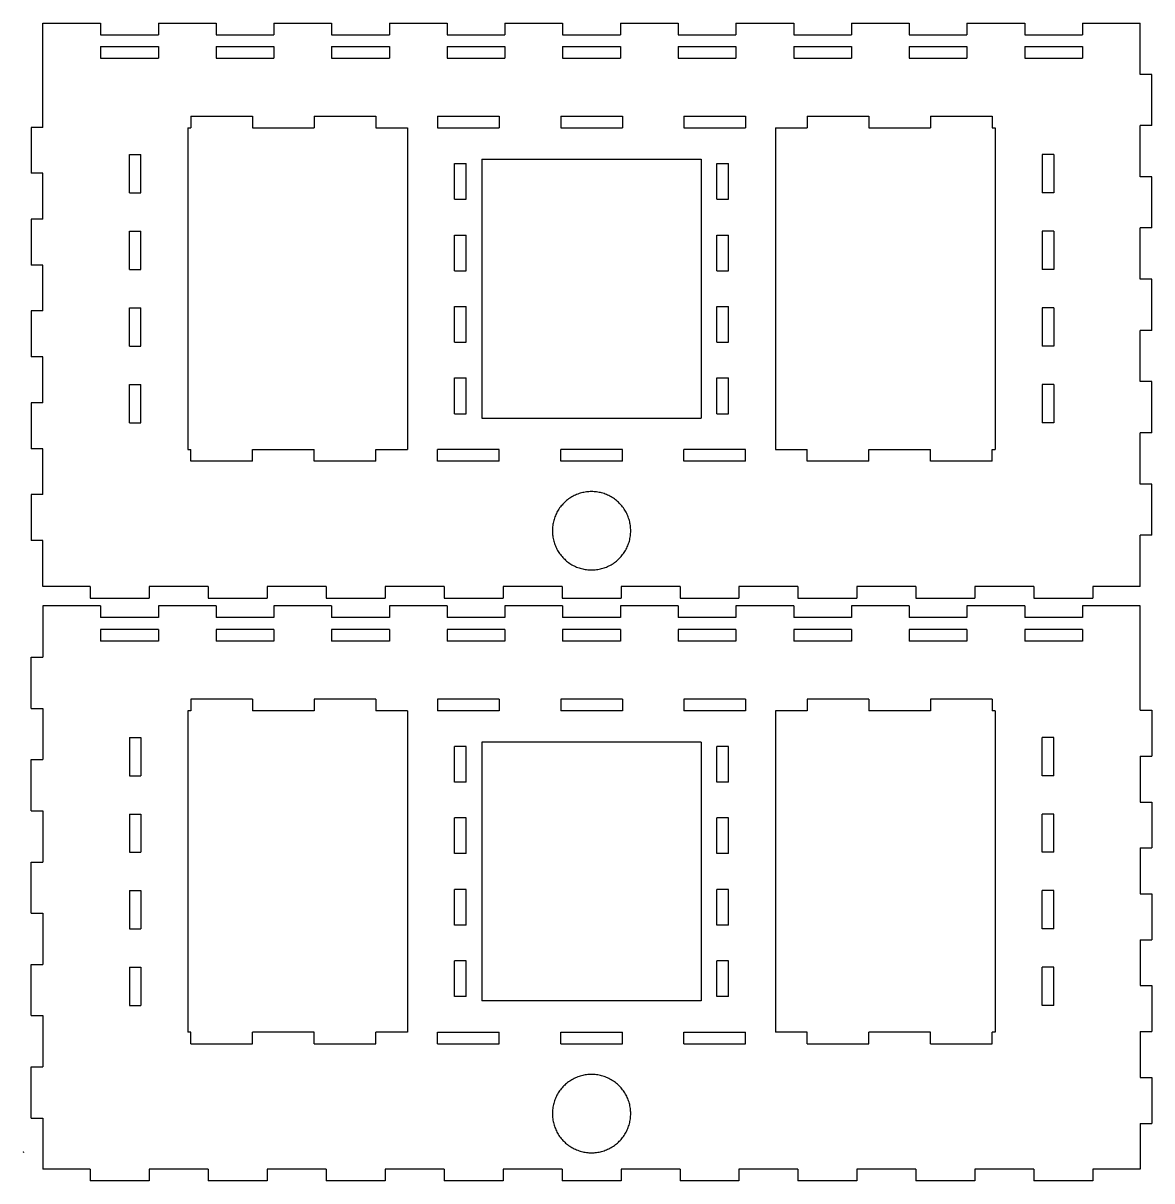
# Model space of a CAD drawing. Extents: x -1 to 38406, y 34 to 10041.
# Drawn here: x -1 to 9752, y 34 to 10041 of the extents above; entities that cross this region are included whole.
import ezdxf

# ---------------------------------------------------------------- set-up
doc = ezdxf.new("R2010")
doc.units = 0

msp = doc.modelspace()

# ---------------------------------------------------------------- linework, layer by layer
at = {"layer": 'Layer 1'}
for p, q in [((0.846666, 283.069), (-0.846666, 281.375)), ((0.846666, 283.069), (-0.846666, 281.375)), ((0.846666, 283.069), (-0.846666, 281.375)), ((0.846666, 283.069), (-0.846666, 281.375)), ((0, 283.633), (0, 280.811)), ((0, 283.633), (0, 280.811)), ((0, 283.633), (0, 280.811)), ((0, 283.633), (0, 280.811)), ((1.12889, 282.222), (0, 281.09311)), ((1.12889, 282.222), (0, 281.09311)), ((1.12889, 282.222), (0, 281.09311)), ((1.12889, 282.222), (0, 281.09311)), ((1.69333, 281.658), (0.56444, 280.52911)), ((1.69333, 281.658), (0.56444, 280.52911)), ((1.69333, 281.658), (0.56444, 280.52911)), ((1.69333, 281.658), (0.56444, 280.52911)), ((2.25778, 281.093), (1.12889, 279.96411)), ((2.25778, 281.093), (1.12889, 279.96411)), ((2.25778, 281.093), (1.12889, 279.96411)), ((2.25778, 281.093), (1.12889, 279.96411))]:
    msp.add_line(p, q, dxfattribs=at)
at = {"layer": 'Visible'}
for p, q in [((169.062, 9140.15), (169.062, 10040.9)), ((169.062, 10040.9), (668.149, 10040.9)), ((668.149, 10040.9), (668.149, 9940.65)), ((1167.24, 10040.9), (1666.32, 10040.9)), ((1167.24, 10040.9), (1167.24, 9940.65)), ((1666.32, 10040.9), (1666.32, 9940.65)), ((2165.41, 10040.9), (2664.5, 10040.9)), ((2165.41, 10040.9), (2165.41, 9940.65)), ((2664.5, 10040.9), (2664.5, 9940.65)), ((3163.6, 10040.9), (3662.68, 10040.9)), ((3163.6, 10040.9), (3163.6, 9940.65)), ((3662.68, 10040.9), (3662.68, 9940.65)), ((4161.76, 10040.9), (4660.84, 10040.9)), ((4161.76, 10040.9), (4161.76, 9940.65)), ((4660.84, 10040.9), (4660.84, 9940.65)), ((5159.95, 10040.9), (5659.03, 10040.9)), ((5159.95, 10040.9), (5159.95, 9940.65)), ((5659.03, 10040.9), (5659.03, 9940.65)), ((6158.11, 10040.9), (6657.19, 10040.9)), ((6158.11, 10040.9), (6158.11, 9940.65)), ((6657.19, 10040.9), (6657.19, 9940.65)), ((7156.28, 10040.9), (7655.38, 10040.9)), ((7156.28, 10040.9), (7156.28, 9940.65)), ((7655.38, 10040.9), (7655.38, 9940.65)), ((8154.47, 10040.9), (8653.55, 10040.9)), ((8154.47, 10040.9), (8154.47, 9940.65)), ((8653.55, 10040.9), (8653.55, 9940.65)), ((9152.63, 10040.9), (9651.71, 10040.9)), ((9152.63, 10040.9), (9152.63, 9940.65)), ((9651.71, 9598.29), (9651.71, 10040.9)), ((668.149, 9940.65), (1167.24, 9940.65)), ((1666.32, 9940.65), (2165.41, 9940.65)), ((2664.5, 9940.65), (3163.6, 9940.65)), ((3662.68, 9940.65), (4161.76, 9940.65)), ((4660.84, 9940.65), (5159.95, 9940.65)), ((5659.03, 9940.65), (6158.11, 9940.65)), ((6657.19, 9940.65), (7156.28, 9940.65)), ((7655.38, 9940.65), (8154.47, 9940.65)), ((8653.55, 9940.65), (9152.63, 9940.65)), ((668.149, 9837.69), (1167.24, 9837.69)), ((668.149, 9837.69), (668.149, 9737.45)), ((1167.24, 9837.69), (1167.24, 9737.45)), ((1666.32, 9837.69), (2165.41, 9837.69)), ((1666.32, 9837.69), (1666.32, 9737.45)), ((2165.41, 9837.69), (2165.41, 9737.45)), ((2664.5, 9837.69), (3163.6, 9837.69)), ((2664.5, 9837.69), (2664.5, 9737.45)), ((3163.6, 9837.69), (3163.6, 9737.45)), ((3662.68, 9837.69), (4161.76, 9837.69)), ((3662.68, 9837.69), (3662.68, 9737.45)), ((4161.76, 9837.69), (4161.76, 9737.45)), ((4660.84, 9837.69), (5159.95, 9837.69)), ((4660.84, 9837.69), (4660.84, 9737.45)), ((5159.95, 9837.69), (5159.95, 9737.45)), ((5659.03, 9837.69), (6158.11, 9837.69)), ((5659.03, 9837.69), (5659.03, 9737.45)), ((6158.11, 9837.69), (6158.11, 9737.45)), ((6657.19, 9837.69), (7156.28, 9837.69)), ((6657.19, 9837.69), (6657.19, 9737.45)), ((7156.28, 9837.69), (7156.28, 9737.45)), ((7655.38, 9837.69), (8154.47, 9837.69)), ((7655.38, 9837.69), (7655.38, 9737.45)), ((8154.47, 9837.69), (8154.47, 9737.45)), ((8653.55, 9837.69), (9152.63, 9837.69)), ((8653.55, 9837.69), (8653.55, 9737.45)), ((9152.63, 9837.69), (9152.63, 9737.45)), ((668.149, 9737.45), (1167.24, 9737.45)), ((1666.32, 9737.45), (2165.41, 9737.45)), ((2664.5, 9737.45), (3163.6, 9737.45)), ((3662.68, 9737.45), (4161.76, 9737.45)), ((4660.84, 9737.45), (5159.95, 9737.45)), ((5659.03, 9737.45), (6158.11, 9737.45)), ((6657.19, 9737.45), (7156.28, 9737.45)), ((7655.38, 9737.45), (8154.47, 9737.45)), ((8653.55, 9737.45), (9152.63, 9737.45)), ((9751.96, 9598.29), (9651.71, 9598.29)), ((9751.96, 9155.68), (9751.96, 9598.29)), ((1449.31, 9236.22), (1449.31, 9135.98)), ((1449.31, 9236.22), (1981.79, 9236.22)), ((1981.79, 9236.22), (1981.79, 9135.98)), ((2514.26, 9236.22), (2514.26, 9135.98)), ((2514.26, 9236.22), (3046.73, 9236.22)), ((3046.73, 9236.22), (3046.73, 9135.98)), ((3579.2, 9236.22), (4111.69, 9236.22)), ((3579.2, 9236.22), (3579.2, 9135.98)), ((4111.69, 9236.22), (4111.69, 9135.98)), ((4644.16, 9236.22), (5176.63, 9236.22)), ((4644.16, 9236.22), (4644.16, 9135.98)), ((5176.63, 9236.22), (5176.63, 9135.98)), ((5709.1, 9236.22), (6241.57, 9236.22)), ((5709.1, 9236.22), (5709.1, 9135.98)), ((6241.57, 9236.22), (6241.57, 9135.98)), ((6774.06, 9236.22), (6774.06, 9135.98)), ((6774.06, 9236.22), (7306.53, 9236.22)), ((7306.53, 9236.22), (7306.53, 9135.98)), ((7839, 9236.22), (7839, 9135.98)), ((7839, 9236.22), (8371.47, 9236.22)), ((8371.47, 9236.22), (8371.47, 9135.98)), ((169.062, 9140.15), (68.817, 9140.15)), ((68.817, 9140.15), (68.817, 8743.35)), ((1423.48, 9135.98), (1423.48, 6356.2)), ((1423.48, 9135.98), (1449.31, 9135.98)), ((1981.79, 9135.98), (2514.26, 9135.98)), ((3046.73, 9135.98), (3320, 9135.98)), ((3320, 9135.98), (3320, 6356.2)), ((3579.2, 9135.98), (4111.69, 9135.98)), ((4644.16, 9135.98), (5176.63, 9135.98)), ((5709.1, 9135.98), (6241.57, 9135.98)), ((6500.76, 9135.98), (6500.76, 6356.2)), ((6500.76, 9135.98), (6774.06, 9135.98)), ((7306.53, 9135.98), (7839, 9135.98)), ((8371.47, 9135.98), (8397.29, 9135.98)), ((8397.29, 9135.98), (8397.29, 6356.2)), ((9651.71, 8713.07), (9651.71, 9155.68)), ((9751.96, 9155.68), (9651.71, 9155.68)), ((916.838, 8573.93), (916.838, 8905.06)), ((916.838, 8905.06), (1017.08, 8905.06)), ((1017.08, 8573.93), (1017.08, 8905.06)), ((3726.4, 8518.25), (3726.4, 8827.11)), ((3726.4, 8827.11), (3826.65, 8827.11)), ((3826.65, 8518.25), (3826.65, 8827.11)), ((3962.11, 8865.04), (5858.65, 8865.04)), ((3962.11, 8865.04), (3962.11, 6627.14)), ((5858.65, 8865.04), (5858.65, 6627.14)), ((5994.11, 8518.25), (5994.11, 8827.11)), ((5994.11, 8827.11), (6094.36, 8827.11)), ((6094.36, 8518.25), (6094.36, 8827.11)), ((8803.69, 8905.06), (8803.69, 8573.93)), ((8903.93, 8905.06), (8803.69, 8905.06)), ((8903.93, 8905.06), (8903.93, 8573.93)), ((169.062, 8743.35), (68.817, 8743.35)), ((169.062, 8346.57), (169.062, 8743.35)), ((9751.96, 8713.07), (9651.71, 8713.07)), ((9751.96, 8270.46), (9751.96, 8713.07)), ((916.838, 8573.93), (1017.08, 8573.93)), ((3726.4, 8518.25), (3826.65, 8518.25)), ((5994.11, 8518.25), (6094.36, 8518.25)), ((8903.93, 8573.93), (8803.69, 8573.93)), ((169.062, 8346.57), (68.817, 8346.57)), ((68.817, 8346.57), (68.817, 7949.77)), ((916.838, 7911.64), (916.838, 8242.8)), ((916.838, 8242.8), (1017.08, 8242.8)), ((1017.08, 7911.64), (1017.08, 8242.8)), ((3726.4, 7900.52), (3726.4, 8209.39)), ((3726.4, 8209.39), (3826.65, 8209.39)), ((3826.65, 7900.52), (3826.65, 8209.39)), ((5994.11, 7900.52), (5994.11, 8209.39)), ((5994.11, 8209.39), (6094.36, 8209.39)), ((6094.36, 7900.52), (6094.36, 8209.39)), ((8803.69, 8242.8), (8803.69, 7911.64)), ((8903.93, 8242.8), (8803.69, 8242.8)), ((8903.93, 8242.8), (8903.93, 7911.64)), ((9651.71, 7827.85), (9651.71, 8270.46)), ((9751.96, 8270.46), (9651.71, 8270.46)), ((169.062, 7949.77), (68.817, 7949.77)), ((169.062, 7552.97), (169.062, 7949.77)), ((916.838, 7911.64), (1017.08, 7911.64)), ((8903.93, 7911.64), (8803.69, 7911.64)), ((3726.4, 7900.52), (3826.65, 7900.52)), ((5994.11, 7900.52), (6094.36, 7900.52)), ((9751.96, 7827.85), (9651.71, 7827.85)), ((9751.96, 7385.24), (9751.96, 7827.85)), ((169.062, 7552.97), (68.817, 7552.97)), ((68.817, 7552.97), (68.817, 7156.19)), ((916.838, 7249.38), (916.838, 7580.51)), ((916.838, 7580.51), (1017.08, 7580.51)), ((1017.08, 7249.38), (1017.08, 7580.51)), ((3726.4, 7282.8), (3726.4, 7591.66)), ((3726.4, 7591.66), (3826.65, 7591.66)), ((3826.65, 7282.8), (3826.65, 7591.66)), ((5994.11, 7282.8), (5994.11, 7591.66)), ((5994.11, 7591.66), (6094.36, 7591.66)), ((6094.36, 7282.8), (6094.36, 7591.66)), ((8803.69, 7580.51), (8803.69, 7249.38)), ((8903.93, 7580.51), (8803.69, 7580.51)), ((8903.93, 7580.51), (8903.93, 7249.38)), ((9651.71, 6942.63), (9651.71, 7385.24)), ((9751.96, 7385.24), (9651.71, 7385.24)), ((916.838, 7249.38), (1017.08, 7249.38)), ((3726.4, 7282.8), (3826.65, 7282.8)), ((5994.11, 7282.8), (6094.36, 7282.8)), ((8903.93, 7249.38), (8803.69, 7249.38)), ((169.062, 7156.19), (68.817, 7156.19)), ((169.062, 6759.39), (169.062, 7156.19)), ((916.838, 6587.09), (916.838, 6918.22)), ((916.838, 6918.22), (1017.08, 6918.22)), ((1017.08, 6587.09), (1017.08, 6918.22)), ((3726.4, 6665.07), (3726.4, 6973.93)), ((3726.4, 6973.93), (3826.65, 6973.93)), ((3826.65, 6665.07), (3826.65, 6973.93)), ((5994.11, 6665.07), (5994.11, 6973.93)), ((5994.11, 6973.93), (6094.36, 6973.93)), ((6094.36, 6665.07), (6094.36, 6973.93)), ((8803.69, 6918.22), (8803.69, 6587.09)), ((8903.93, 6918.22), (8803.69, 6918.22)), ((8903.93, 6918.22), (8903.93, 6587.09)), ((9751.96, 6942.63), (9651.71, 6942.63)), ((9751.96, 6500.02), (9751.96, 6942.63)), ((169.062, 6759.39), (68.817, 6759.39)), ((68.817, 6759.39), (68.817, 6362.61)), ((3726.4, 6665.07), (3826.65, 6665.07)), ((3962.11, 6627.14), (5858.65, 6627.14)), ((5994.11, 6665.07), (6094.36, 6665.07)), ((916.838, 6587.09), (1017.08, 6587.09)), ((8903.93, 6587.09), (8803.69, 6587.09)), ((9651.71, 6057.42), (9651.71, 6500.02)), ((9751.96, 6500.02), (9651.71, 6500.02)), ((169.062, 6362.61), (68.817, 6362.61)), ((169.062, 5965.81), (169.062, 6362.61)), ((1423.48, 6356.2), (1449.31, 6356.2)), ((1449.31, 6255.96), (1449.31, 6356.2)), ((1981.79, 6356.2), (2514.26, 6356.2)), ((1981.79, 6255.96), (1981.79, 6356.2)), ((2514.26, 6255.96), (2514.26, 6356.2)), ((3046.73, 6356.2), (3320, 6356.2)), ((3046.73, 6255.96), (3046.73, 6356.2)), ((3579.2, 6255.96), (3579.2, 6356.2)), ((4111.69, 6356.2), (3579.2, 6356.2)), ((4111.69, 6255.96), (4111.69, 6356.2)), ((4644.16, 6255.96), (4644.16, 6356.2)), ((5176.63, 6356.2), (4644.16, 6356.2)), ((5176.63, 6255.96), (5176.63, 6356.2)), ((5709.1, 6255.96), (5709.1, 6356.2)), ((6241.57, 6356.2), (5709.1, 6356.2)), ((6241.57, 6255.96), (6241.57, 6356.2)), ((6500.76, 6356.2), (6774.06, 6356.2)), ((6774.06, 6255.96), (6774.06, 6356.2)), ((7306.53, 6356.2), (7839, 6356.2)), ((7306.53, 6255.96), (7306.53, 6356.2)), ((7839, 6255.96), (7839, 6356.2)), ((8371.47, 6356.2), (8397.29, 6356.2)), ((8371.47, 6255.96), (8371.47, 6356.2)), ((1981.79, 6255.96), (1449.31, 6255.96)), ((3046.73, 6255.96), (2514.26, 6255.96)), ((4111.69, 6255.96), (3579.2, 6255.96)), ((5176.63, 6255.96), (4644.16, 6255.96)), ((6241.57, 6255.96), (5709.1, 6255.96)), ((7306.53, 6255.96), (6774.06, 6255.96)), ((8371.47, 6255.96), (7839, 6255.96)), ((9751.96, 6057.42), (9651.71, 6057.42)), ((9751.96, 5614.83), (9751.96, 6057.42)), ((169.062, 5965.81), (68.817, 5965.81)), ((68.817, 5965.81), (68.817, 5569)), ((4686.523447, 5907.250319), (4678.326581, 5899.787931)), ((4694.982775, 5914.458356), (4686.523447, 5907.250319)), ((4703.700112, 5921.404329), (4694.982775, 5914.458356)), ((4712.671005, 5928.080527), (4703.700112, 5921.404329)), ((4721.891002, 5934.47924), (4712.671005, 5928.080527)), ((4731.355651, 5940.592754), (4721.891002, 5934.47924)), ((4741.0605, 5946.413359), (4731.355651, 5940.592754)), ((4750.953716, 5951.907703), (4741.0605, 5946.413359)), ((4760.9805, 5957.047572), (4750.953716, 5951.907703)), ((4771.131946, 5961.832968), (4760.9805, 5957.047572)), ((4781.39915, 5966.26389), (4771.131946, 5961.832968)), ((4791.773207, 5970.340338), (4781.39915, 5966.26389)), ((4802.245214, 5974.062312), (4791.773207, 5970.340338)), ((4812.806266, 5977.429813), (4802.245214, 5974.062312)), ((4823.447457, 5980.44284), (4812.806266, 5977.429813)), ((4834.159884, 5983.101393), (4823.447457, 5980.44284)), ((4844.934643, 5985.405472), (4834.159884, 5983.101393)), ((4855.762828, 5987.355078), (4844.934643, 5985.405472)), ((4866.635536, 5988.95021), (4855.762828, 5987.355078)), ((4877.543861, 5990.190868), (4866.635536, 5988.95021)), ((4888.4789, 5991.077052), (4877.543861, 5990.190868)), ((4899.431748, 5991.608763), (4888.4789, 5991.077052)), ((4910.3935, 5991.786), (4899.431748, 5991.608763)), ((4921.355252, 5991.608763), (4910.3935, 5991.786)), ((4932.3081, 5991.077052), (4921.355252, 5991.608763)), ((4943.243139, 5990.190868), (4932.3081, 5991.077052)), ((4954.151464, 5988.95021), (4943.243139, 5990.190868)), ((4965.024172, 5987.355078), (4954.151464, 5988.95021)), ((4975.852357, 5985.405472), (4965.024172, 5987.355078)), ((4986.627116, 5983.101393), (4975.852357, 5985.405472)), ((4997.339543, 5980.44284), (4986.627116, 5983.101393)), ((5007.980734, 5977.429813), (4997.339543, 5980.44284)), ((5018.541786, 5974.062312), (5007.980734, 5977.429813)), ((5029.013793, 5970.340338), (5018.541786, 5974.062312)), ((5039.38785, 5966.26389), (5029.013793, 5970.340338)), ((5049.655054, 5961.832968), (5039.38785, 5966.26389)), ((5059.8065, 5957.047572), (5049.655054, 5961.832968)), ((5069.833284, 5951.907703), (5059.8065, 5957.047572)), ((5079.7265, 5946.413359), (5069.833284, 5951.907703)), ((5089.431349, 5940.592754), (5079.7265, 5946.413359)), ((5098.895998, 5934.47924), (5089.431349, 5940.592754)), ((5108.115996, 5928.080527), (5098.895998, 5934.47924)), ((5117.086889, 5921.404329), (5108.115996, 5928.080527)), ((5125.804227, 5914.458356), (5117.086889, 5921.404329)), ((5134.263556, 5907.250319), (5125.804227, 5914.458356)), ((5142.460425, 5899.787931), (5134.263556, 5907.250319)), ((4611.772756, 5812.871226), (4606.756807, 5803.119926)), ((4617.100141, 5822.453), (4611.772756, 5812.871226)), ((4622.734508, 5831.857537), (4617.100141, 5822.453)), ((4628.671407, 5841.077127), (4622.734508, 5831.857537)), ((4634.906385, 5850.104056), (4628.671407, 5841.077127)), ((4641.434989, 5858.930614), (4634.906385, 5850.104056)), ((4648.252768, 5867.549089), (4641.434989, 5858.930614)), ((4655.355268, 5875.951769), (4648.252768, 5867.549089)), ((4662.738039, 5884.130944), (4655.355268, 5875.951769)), ((4670.396627, 5892.078902), (4662.738039, 5884.130944)), ((4678.326581, 5899.787931), (4670.396627, 5892.078902)), ((5150.390381, 5892.078902), (5142.460425, 5899.787931)), ((5158.048972, 5884.130944), (5150.390381, 5892.078902)), ((5165.431747, 5875.951769), (5158.048972, 5884.130944)), ((5172.534253, 5867.549089), (5165.431747, 5875.951769)), ((5179.352037, 5858.930614), (5172.534253, 5867.549089)), ((5185.880649, 5850.104056), (5179.352037, 5858.930614)), ((5192.115635, 5841.077127), (5185.880649, 5850.104056)), ((5198.052543, 5831.857537), (5192.115635, 5841.077127)), ((5203.686922, 5822.453), (5198.052543, 5831.857537)), ((5209.014319, 5812.871226), (5203.686922, 5822.453)), ((5214.030282, 5803.119926), (5209.014319, 5812.871226)), ((4576.362483, 5709.001982), (4574.705761, 5697.979561)), ((4578.375162, 5719.931993), (4576.362483, 5709.001982)), ((4580.739346, 5730.761882), (4578.375162, 5719.931993)), ((4583.450584, 5741.483938), (4580.739346, 5730.761882)), ((4586.504423, 5752.090449), (4583.450584, 5741.483938)), ((4589.896411, 5762.573703), (4586.504423, 5752.090449)), ((4593.622096, 5772.925989), (4589.896411, 5762.573703)), ((4597.677025, 5783.139596), (4593.622096, 5772.925989)), ((4602.056746, 5793.206812), (4597.677025, 5783.139596)), ((4606.756807, 5803.119926), (4602.056746, 5793.206812)), ((5218.730359, 5793.206812), (5214.030282, 5803.119926)), ((5223.110097, 5783.139596), (5218.730359, 5793.206812)), ((5227.165046, 5772.925989), (5223.110097, 5783.139596)), ((5230.890752, 5762.573703), (5227.165046, 5772.925989)), ((5234.282763, 5752.090449), (5230.890752, 5762.573703)), ((5237.336627, 5741.483938), (5234.282763, 5752.090449)), ((5240.047892, 5730.761882), (5237.336627, 5741.483938)), ((5242.412107, 5719.931993), (5240.047892, 5730.761882)), ((5244.424818, 5709.001982), (5242.412107, 5719.931993)), ((5246.081573, 5697.979561), (5244.424818, 5709.001982)), ((4571.915867, 5664.434948), (4571.7275, 5653.12)), ((4571.7275, 5653.12), (4571.91589, 5641.805052)), ((4572.478002, 5675.688332), (4571.915867, 5664.434948)), ((4571.91589, 5641.805052), (4572.478046, 5630.551668)), ((4573.40945, 5686.87244), (4572.478002, 5675.688332)), ((4572.478046, 5630.551668), (4573.409514, 5619.36756)), ((4574.705761, 5697.979561), (4573.40945, 5686.87244)), ((4573.409514, 5619.36756), (4574.705844, 5608.260439)), ((4574.705844, 5608.260439), (4576.362582, 5597.238018)), ((5244.424767, 5597.238018), (5246.081489, 5608.260439)), ((5246.081489, 5608.260439), (5247.3778, 5619.36756)), ((5247.377922, 5686.87244), (5246.081573, 5697.979561)), ((5247.3778, 5619.36756), (5248.309248, 5630.551668)), ((5248.30941, 5675.688332), (5247.377922, 5686.87244)), ((5248.309248, 5630.551668), (5248.871383, 5641.805052)), ((5248.871587, 5664.434948), (5248.30941, 5675.688332)), ((5248.871383, 5641.805052), (5249.05975, 5653.12)), ((5249.06, 5653.12), (5248.871587, 5664.434948)), ((5249.05975, 5653.12), (5249.06, 5653.12)), ((9651.71, 5172.23), (9651.71, 5614.83)), ((9751.96, 5614.83), (9651.71, 5614.83)), ((169.062, 5569), (68.817, 5569)), ((169.062, 5172.23), (169.062, 5569)), ((4576.362582, 5597.238018), (4578.375277, 5586.308007)), ((4578.375277, 5586.308007), (4580.739477, 5575.478118)), ((4580.739477, 5575.478118), (4583.450729, 5564.756062)), ((4583.450729, 5564.756062), (4586.50458, 5554.149551)), ((4586.50458, 5554.149551), (4589.89658, 5543.666297)), ((4589.89658, 5543.666297), (4593.622275, 5533.314011)), ((4593.622275, 5533.314011), (4597.677214, 5523.100404)), ((4597.677214, 5523.100404), (4602.056944, 5513.033188)), ((4602.056944, 5513.033188), (4606.757013, 5503.120074)), ((5214.030443, 5503.120074), (5218.730504, 5513.033188)), ((5218.730504, 5513.033188), (5223.110225, 5523.100404)), ((5223.110225, 5523.100404), (5227.165154, 5533.314011)), ((5227.165154, 5533.314011), (5230.890839, 5543.666297)), ((5230.890839, 5543.666297), (5234.282827, 5554.149551)), ((5234.282827, 5554.149551), (5237.336666, 5564.756062)), ((5237.336666, 5564.756062), (5240.047904, 5575.478118)), ((5240.047904, 5575.478118), (5242.412088, 5586.308007)), ((5242.412088, 5586.308007), (5244.424767, 5597.238018)), ((4606.757013, 5503.120074), (4611.772969, 5493.368774)), ((4611.772969, 5493.368774), (4617.100359, 5483.787)), ((4617.100359, 5483.787), (4622.734733, 5474.382463)), ((4622.734733, 5474.382463), (4628.671636, 5465.162873)), ((4628.671636, 5465.162873), (4634.906618, 5456.135944)), ((4634.906618, 5456.135944), (4641.435226, 5447.309386)), ((4641.435226, 5447.309386), (4648.253007, 5438.690911)), ((4648.253007, 5438.690911), (4655.355511, 5430.288231)), ((4655.355511, 5430.288231), (4662.738283, 5422.109056)), ((4662.738283, 5422.109056), (4670.396873, 5414.161098)), ((4670.396873, 5414.161098), (4678.326828, 5406.452069)), ((4678.326828, 5406.452069), (4686.523696, 5398.989681)), ((5134.263803, 5398.989681), (5142.460669, 5406.452069)), ((5142.460669, 5406.452069), (5150.390623, 5414.161098)), ((5150.390623, 5414.161098), (5158.049211, 5422.109056)), ((5158.049211, 5422.109056), (5165.431982, 5430.288231)), ((5165.431982, 5430.288231), (5172.534482, 5438.690911)), ((5172.534482, 5438.690911), (5179.352261, 5447.309386)), ((5179.352261, 5447.309386), (5185.880865, 5456.135944)), ((5185.880865, 5456.135944), (5192.115843, 5465.162873)), ((5192.115843, 5465.162873), (5198.052742, 5474.382463)), ((5198.052742, 5474.382463), (5203.687109, 5483.787)), ((5203.687109, 5483.787), (5209.014494, 5493.368774)), ((5209.014494, 5493.368774), (5214.030443, 5503.120074)), ((4686.523696, 5398.989681), (4694.983024, 5391.781644)), ((4694.983024, 5391.781644), (4703.700361, 5384.835671)), ((4703.700361, 5384.835671), (4712.671254, 5378.159473)), ((4712.671254, 5378.159473), (4721.891252, 5371.76076)), ((4721.891252, 5371.76076), (4731.355901, 5365.647246)), ((4731.355901, 5365.647246), (4741.06075, 5359.826641)), ((4741.06075, 5359.826641), (4750.953966, 5354.332297)), ((4750.953966, 5354.332297), (4760.98075, 5349.192428)), ((4760.98075, 5349.192428), (4771.132196, 5344.407032)), ((4771.132196, 5344.407032), (4781.3994, 5339.97611)), ((4781.3994, 5339.97611), (4791.773457, 5335.899662)), ((4791.773457, 5335.899662), (4802.245464, 5332.177688)), ((4802.245464, 5332.177688), (4812.806516, 5328.810187)), ((4812.806516, 5328.810187), (4823.447707, 5325.79716)), ((4823.447707, 5325.79716), (4834.160134, 5323.138607)), ((4834.160134, 5323.138607), (4844.934893, 5320.834528)), ((4844.934893, 5320.834528), (4855.763078, 5318.884922)), ((4855.763078, 5318.884922), (4866.635786, 5317.28979)), ((4866.635786, 5317.28979), (4877.544111, 5316.049132)), ((4877.544111, 5316.049132), (4888.47915, 5315.162948)), ((4888.47915, 5315.162948), (4899.431998, 5314.631237)), ((4899.431998, 5314.631237), (4910.39375, 5314.454)), ((4910.39375, 5314.454), (4921.355502, 5314.631237)), ((4921.355502, 5314.631237), (4932.30835, 5315.162948)), ((4932.30835, 5315.162948), (4943.243389, 5316.049132)), ((4943.243389, 5316.049132), (4954.151714, 5317.28979)), ((4954.151714, 5317.28979), (4965.024422, 5318.884922)), ((4965.024422, 5318.884922), (4975.852607, 5320.834528)), ((4975.852607, 5320.834528), (4986.627366, 5323.138607)), ((4986.627366, 5323.138607), (4997.339793, 5325.79716)), ((4997.339793, 5325.79716), (5007.980984, 5328.810187)), ((5007.980984, 5328.810187), (5018.542036, 5332.177688)), ((5018.542036, 5332.177688), (5029.014043, 5335.899662)), ((5029.014043, 5335.899662), (5039.3881, 5339.97611)), ((5039.3881, 5339.97611), (5049.655304, 5344.407032)), ((5049.655304, 5344.407032), (5059.80675, 5349.192428)), ((5059.80675, 5349.192428), (5069.833534, 5354.332297)), ((5069.833534, 5354.332297), (5079.72675, 5359.826641)), ((5079.72675, 5359.826641), (5089.431599, 5365.647246)), ((5089.431599, 5365.647246), (5098.896248, 5371.76076)), ((5098.896248, 5371.76076), (5108.116245, 5378.159473)), ((5108.116245, 5378.159473), (5117.087138, 5384.835671)), ((5117.087138, 5384.835671), (5125.804475, 5391.781644)), ((5125.804475, 5391.781644), (5134.263803, 5398.989681)), ((578.456, 5172.23), (169.062, 5172.23)), ((578.456, 5172.23), (578.456, 5071.98)), ((1088.1, 5172.23), (1088.1, 5071.98)), ((1597.73, 5172.23), (1088.1, 5172.23)), ((1597.73, 5172.23), (1597.73, 5071.98)), ((2107.37, 5172.23), (2107.37, 5071.98)), ((2617.01, 5172.23), (2107.37, 5172.23)), ((2617.01, 5172.23), (2617.01, 5071.98)), ((3126.65, 5172.23), (3126.65, 5071.98)), ((3636.29, 5172.23), (3126.65, 5172.23)), ((3636.29, 5172.23), (3636.29, 5071.98)), ((4145.93, 5172.23), (4145.93, 5071.98)), ((4655.56, 5172.23), (4145.93, 5172.23)), ((4655.56, 5172.23), (4655.56, 5071.98)), ((5165.2, 5172.23), (5165.2, 5071.98)), ((5674.86, 5172.23), (5165.2, 5172.23)), ((5674.86, 5172.23), (5674.86, 5071.98)), ((6184.5, 5172.23), (6184.5, 5071.98)), ((6694.14, 5172.23), (6184.5, 5172.23)), ((6694.14, 5172.23), (6694.14, 5071.98)), ((7203.77, 5172.23), (7203.77, 5071.98)), ((7713.41, 5172.23), (7203.77, 5172.23)), ((7713.41, 5172.23), (7713.41, 5071.98)), ((8223.05, 5172.23), (8223.05, 5071.98)), ((8732.68, 5172.23), (8223.05, 5172.23)), ((8732.68, 5172.23), (8732.68, 5071.98)), ((9242.32, 5172.23), (9242.32, 5071.98)), ((9651.71, 5172.23), (9242.32, 5172.23)), ((578.456, 5071.98), (1088.1, 5071.98)), ((1597.73, 5071.98), (2107.37, 5071.98)), ((2617.01, 5071.98), (3126.65, 5071.98)), ((3636.29, 5071.98), (4145.93, 5071.98)), ((4655.56, 5071.98), (5165.2, 5071.98)), ((5674.86, 5071.98), (6184.5, 5071.98)), ((6694.14, 5071.98), (7203.77, 5071.98)), ((7713.41, 5071.98), (8223.05, 5071.98)), ((8732.68, 5071.98), (9242.32, 5071.98)), ((668.149, 5003.15), (169.062, 5003.15)), ((169.062, 5003.15), (169.062, 4560.54)), ((668.149, 5003.15), (668.149, 4902.9)), ((1666.32, 5003.15), (1167.24, 5003.15)), ((1167.24, 5003.15), (1167.24, 4902.9)), ((1666.32, 5003.15), (1666.32, 4902.9)), ((2664.5, 5003.15), (2165.41, 5003.15)), ((2165.41, 5003.15), (2165.41, 4902.9)), ((2664.5, 5003.15), (2664.5, 4902.9)), ((3662.68, 5003.15), (3163.6, 5003.15)), ((3163.6, 5003.15), (3163.6, 4902.9)), ((3662.68, 5003.15), (3662.68, 4902.9)), ((4660.84, 5003.15), (4161.76, 5003.15)), ((4161.76, 5003.15), (4161.76, 4902.9)), ((4660.84, 5003.15), (4660.84, 4902.9)), ((5659.03, 5003.15), (5159.95, 5003.15)), ((5159.95, 5003.15), (5159.95, 4902.9)), ((5659.03, 5003.15), (5659.03, 4902.9)), ((6657.19, 5003.15), (6158.11, 5003.15)), ((6158.11, 5003.15), (6158.11, 4902.9)), ((6657.19, 5003.15), (6657.19, 4902.9)), ((7655.38, 5003.15), (7156.28, 5003.15)), ((7156.28, 5003.15), (7156.28, 4902.9)), ((7655.38, 5003.15), (7655.38, 4902.9)), ((8653.55, 5003.15), (8154.47, 5003.15)), ((8154.47, 5003.15), (8154.47, 4902.9)), ((8653.55, 5003.15), (8653.55, 4902.9)), ((9651.71, 5003.15), (9152.63, 5003.15)), ((9152.63, 5003.15), (9152.63, 4902.9)), ((9651.71, 4102.44), (9651.71, 5003.15)), ((1167.24, 4902.9), (668.149, 4902.9)), ((2165.41, 4902.9), (1666.32, 4902.9)), ((3163.6, 4902.9), (2664.5, 4902.9)), ((4161.76, 4902.9), (3662.68, 4902.9)), ((5159.95, 4902.9), (4660.84, 4902.9)), ((6158.11, 4902.9), (5659.03, 4902.9)), ((7156.28, 4902.9), (6657.19, 4902.9)), ((8154.47, 4902.9), (7655.38, 4902.9)), ((9152.63, 4902.9), (8653.55, 4902.9)), ((1167.24, 4799.95), (668.149, 4799.95)), ((668.149, 4799.95), (668.149, 4699.7)), ((1167.24, 4799.95), (1167.24, 4699.7)), ((2165.41, 4799.95), (1666.32, 4799.95)), ((1666.32, 4799.95), (1666.32, 4699.7)), ((2165.41, 4799.95), (2165.41, 4699.7)), ((3163.6, 4799.95), (2664.5, 4799.95)), ((2664.5, 4799.95), (2664.5, 4699.7)), ((3163.6, 4799.95), (3163.6, 4699.7)), ((4161.76, 4799.95), (3662.68, 4799.95)), ((3662.68, 4799.95), (3662.68, 4699.7)), ((4161.76, 4799.95), (4161.76, 4699.7)), ((5159.95, 4799.95), (4660.84, 4799.95)), ((4660.84, 4799.95), (4660.84, 4699.7)), ((5159.95, 4799.95), (5159.95, 4699.7)), ((6158.11, 4799.95), (5659.03, 4799.95)), ((5659.03, 4799.95), (5659.03, 4699.7)), ((6158.11, 4799.95), (6158.11, 4699.7)), ((7156.28, 4799.95), (6657.19, 4799.95)), ((6657.19, 4799.95), (6657.19, 4699.7)), ((7156.28, 4799.95), (7156.28, 4699.7)), ((8154.47, 4799.95), (7655.38, 4799.95)), ((7655.38, 4799.95), (7655.38, 4699.7)), ((8154.47, 4799.95), (8154.47, 4699.7)), ((9152.63, 4799.95), (8653.55, 4799.95)), ((8653.55, 4799.95), (8653.55, 4699.7)), ((9152.63, 4799.95), (9152.63, 4699.7)), ((1167.24, 4699.7), (668.149, 4699.7)), ((2165.41, 4699.7), (1666.32, 4699.7)), ((3163.6, 4699.7), (2664.5, 4699.7)), ((4161.76, 4699.7), (3662.68, 4699.7)), ((5159.95, 4699.7), (4660.84, 4699.7)), ((6158.11, 4699.7), (5659.03, 4699.7)), ((7156.28, 4699.7), (6657.19, 4699.7)), ((8154.47, 4699.7), (7655.38, 4699.7)), ((9152.63, 4699.7), (8653.55, 4699.7)), ((68.817, 4560.54), (169.062, 4560.54)), ((68.817, 4117.93), (68.817, 4560.54)), ((68.817, 4117.93), (169.062, 4117.93)), ((169.062, 4117.93), (169.062, 3675.32)), ((1449.31, 4198.48), (1449.31, 4098.23)), ((1981.79, 4198.48), (1449.31, 4198.48)), ((1981.79, 4198.48), (1981.79, 4098.23)), ((2514.26, 4198.48), (2514.26, 4098.23)), ((3046.73, 4198.48), (2514.26, 4198.48)), ((3046.73, 4198.48), (3046.73, 4098.23)), ((4111.69, 4198.48), (3579.2, 4198.48)), ((3579.2, 4198.48), (3579.2, 4098.23)), ((4111.69, 4198.48), (4111.69, 4098.23)), ((5176.63, 4198.48), (4644.16, 4198.48)), ((4644.16, 4198.48), (4644.16, 4098.23)), ((5176.63, 4198.48), (5176.63, 4098.23)), ((6241.57, 4198.48), (5709.1, 4198.48)), ((5709.1, 4198.48), (5709.1, 4098.23)), ((6241.57, 4198.48), (6241.57, 4098.23)), ((6774.06, 4198.48), (6774.06, 4098.23)), ((7306.53, 4198.48), (6774.06, 4198.48)), ((7306.53, 4198.48), (7306.53, 4098.23)), ((7839, 4198.48), (7839, 4098.23)), ((8371.47, 4198.48), (7839, 4198.48)), ((8371.47, 4198.48), (8371.47, 4098.23)), ((1423.48, 4098.23), (1423.48, 1318.46)), ((1449.31, 4098.23), (1423.48, 4098.23)), ((2514.26, 4098.23), (1981.79, 4098.23)), ((3320, 4098.23), (3046.73, 4098.23)), ((3320, 4098.23), (3320, 1318.46)), ((4111.69, 4098.23), (3579.2, 4098.23)), ((5176.63, 4098.23), (4644.16, 4098.23)), ((6241.57, 4098.23), (5709.1, 4098.23)), ((6500.76, 4098.23), (6500.76, 1318.46)), ((6774.06, 4098.23), (6500.76, 4098.23)), ((7839, 4098.23), (7306.53, 4098.23)), ((8397.29, 4098.23), (8371.47, 4098.23)), ((8397.29, 4098.23), (8397.29, 1318.46)), ((9651.71, 4102.44), (9751.96, 4102.44)), ((9751.96, 4102.44), (9751.96, 3705.63)), ((916.838, 3867.34), (916.838, 3536.21)), ((916.838, 3867.34), (1017.08, 3867.34)), ((1017.08, 3867.34), (1017.08, 3536.21)), ((5858.65, 3827.3), (3962.11, 3827.3)), ((3962.11, 3827.3), (3962.11, 1589.4)), ((5858.65, 3827.3), (5858.65, 1589.4)), ((8803.69, 3536.21), (8803.69, 3867.34)), ((8903.93, 3867.34), (8803.69, 3867.34)), ((8903.93, 3536.21), (8903.93, 3867.34)), ((3726.4, 3480.5), (3726.4, 3789.37)), ((3826.65, 3789.37), (3726.4, 3789.37)), ((3826.65, 3480.5), (3826.65, 3789.37)), ((5994.11, 3480.5), (5994.11, 3789.37)), ((6094.36, 3789.37), (5994.11, 3789.37)), ((6094.36, 3480.5), (6094.36, 3789.37)), ((9651.71, 3705.63), (9651.71, 3308.83)), ((9651.71, 3705.63), (9751.96, 3705.63)), ((68.817, 3675.32), (169.062, 3675.32)), ((68.817, 3232.74), (68.817, 3675.32)), ((916.838, 3536.21), (1017.08, 3536.21)), ((8903.93, 3536.21), (8803.69, 3536.21)), ((3826.65, 3480.5), (3726.4, 3480.5)), ((6094.36, 3480.5), (5994.11, 3480.5)), ((9651.71, 3308.83), (9751.96, 3308.83)), ((9751.96, 3308.83), (9751.96, 2912.04)), ((68.817, 3232.74), (169.062, 3232.74)), ((169.062, 3232.74), (169.062, 2790.12)), ((916.838, 3205.05), (916.838, 2873.92)), ((916.838, 3205.05), (1017.08, 3205.05)), ((1017.08, 3205.05), (1017.08, 2873.92)), ((8803.69, 2873.92), (8803.69, 3205.05)), ((8903.93, 3205.05), (8803.69, 3205.05)), ((8903.93, 2873.92), (8903.93, 3205.05)), ((3726.4, 2862.78), (3726.4, 3171.64)), ((3826.65, 3171.64), (3726.4, 3171.64)), ((3826.65, 2862.78), (3826.65, 3171.64)), ((5994.11, 2862.78), (5994.11, 3171.64)), ((6094.36, 3171.64), (5994.11, 3171.64)), ((6094.36, 2862.78), (6094.36, 3171.64)), ((9651.71, 2912.04), (9651.71, 2515.25)), ((9651.71, 2912.04), (9751.96, 2912.04)), ((916.838, 2873.92), (1017.08, 2873.92)), ((3826.65, 2862.78), (3726.4, 2862.78)), ((6094.36, 2862.78), (5994.11, 2862.78)), ((8903.93, 2873.92), (8803.69, 2873.92)), ((68.817, 2790.12), (169.062, 2790.12)), ((68.817, 2347.51), (68.817, 2790.12)), ((916.838, 2542.78), (916.838, 2211.64)), ((916.838, 2542.78), (1017.08, 2542.78)), ((1017.08, 2542.78), (1017.08, 2211.64)), ((3726.4, 2245.05), (3726.4, 2553.92)), ((3826.65, 2553.92), (3726.4, 2553.92)), ((3826.65, 2245.05), (3826.65, 2553.92)), ((5994.11, 2245.05), (5994.11, 2553.92)), ((6094.36, 2553.92), (5994.11, 2553.92)), ((6094.36, 2245.05), (6094.36, 2553.92)), ((8803.69, 2211.64), (8803.69, 2542.78)), ((8903.93, 2542.78), (8803.69, 2542.78)), ((8903.93, 2211.64), (8903.93, 2542.78)), ((9651.71, 2515.25), (9751.96, 2515.25)), ((9751.96, 2515.25), (9751.96, 2118.45)), ((68.817, 2347.51), (169.062, 2347.51)), ((169.062, 2347.51), (169.062, 1904.91)), ((916.838, 2211.64), (1017.08, 2211.64)), ((3826.65, 2245.05), (3726.4, 2245.05)), ((6094.36, 2245.05), (5994.11, 2245.05)), ((8903.93, 2211.64), (8803.69, 2211.64)), ((9651.71, 2118.45), (9651.71, 1721.66)), ((9651.71, 2118.45), (9751.96, 2118.45)), ((68.817, 1904.91), (169.062, 1904.91)), ((68.817, 1462.3), (68.817, 1904.91)), ((3726.4, 1627.33), (3726.4, 1936.19)), ((3826.65, 1936.19), (3726.4, 1936.19)), ((3826.65, 1627.33), (3826.65, 1936.19)), ((5994.11, 1627.33), (5994.11, 1936.19)), ((6094.36, 1936.19), (5994.11, 1936.19)), ((6094.36, 1627.33), (6094.36, 1936.19)), ((916.838, 1880.5), (916.838, 1549.36)), ((916.838, 1880.5), (1017.08, 1880.5)), ((1017.08, 1880.5), (1017.08, 1549.36)), ((8803.69, 1549.36), (8803.69, 1880.5)), ((8903.93, 1880.5), (8803.69, 1880.5)), ((8903.93, 1549.36), (8903.93, 1880.5)), ((9651.71, 1721.66), (9751.96, 1721.66)), ((9751.96, 1721.66), (9751.96, 1324.87)), ((3826.65, 1627.33), (3726.4, 1627.33)), ((6094.36, 1627.33), (5994.11, 1627.33)), ((916.838, 1549.36), (1017.08, 1549.36)), ((5858.65, 1589.4), (3962.11, 1589.4)), ((8903.93, 1549.36), (8803.69, 1549.36)), ((68.817, 1462.3), (169.062, 1462.3)), ((169.062, 1462.3), (169.062, 1019.7)), ((1449.31, 1318.46), (1423.48, 1318.46)), ((1449.31, 1218.22), (1449.31, 1318.46)), ((2514.26, 1318.46), (1981.79, 1318.46)), ((1981.79, 1218.22), (1981.79, 1318.46)), ((2514.26, 1218.22), (2514.26, 1318.46)), ((3320, 1318.46), (3046.73, 1318.46)), ((3046.73, 1218.22), (3046.73, 1318.46)), ((3579.2, 1218.22), (3579.2, 1318.46)), ((3579.2, 1318.46), (4111.69, 1318.46)), ((4111.69, 1218.22), (4111.69, 1318.46)), ((4644.16, 1218.22), (4644.16, 1318.46)), ((4644.16, 1318.46), (5176.63, 1318.46)), ((5176.63, 1218.22), (5176.63, 1318.46)), ((5709.1, 1218.22), (5709.1, 1318.46)), ((5709.1, 1318.46), (6241.57, 1318.46)), ((6241.57, 1218.22), (6241.57, 1318.46)), ((6774.06, 1318.46), (6500.76, 1318.46)), ((6774.06, 1218.22), (6774.06, 1318.46)), ((7839, 1318.46), (7306.53, 1318.46)), ((7306.53, 1218.22), (7306.53, 1318.46)), ((7839, 1218.22), (7839, 1318.46)), ((8397.29, 1318.46), (8371.47, 1318.46)), ((8371.47, 1218.22), (8371.47, 1318.46)), ((9651.71, 1324.87), (9651.71, 928.073)), ((9651.71, 1324.87), (9751.96, 1324.87)), ((1449.31, 1218.22), (1981.79, 1218.22)), ((2514.26, 1218.22), (3046.73, 1218.22)), ((3579.2, 1218.22), (4111.69, 1218.22)), ((4644.16, 1218.22), (5176.63, 1218.22)), ((5709.1, 1218.22), (6241.57, 1218.22)), ((6774.06, 1218.22), (7306.53, 1218.22)), ((7839, 1218.22), (8371.47, 1218.22)), ((68.817, 1019.7), (169.062, 1019.7)), ((68.817, 577.09), (68.817, 1019.7)), ((4731.355651, 902.863754), (4721.891002, 896.75024)), ((4741.0605, 908.684359), (4731.355651, 902.863754)), ((4750.953716, 914.178703), (4741.0605, 908.684359)), ((4760.9805, 919.318572), (4750.953716, 914.178703)), ((4771.131946, 924.103968), (4760.9805, 919.318572)), ((4781.39915, 928.53489), (4771.131946, 924.103968)), ((4791.773207, 932.611338), (4781.39915, 928.53489)), ((4802.245214, 936.333312), (4791.773207, 932.611338)), ((4812.806266, 939.700813), (4802.245214, 936.333312)), ((4823.447457, 942.71384), (4812.806266, 939.700813)), ((4834.159884, 945.372393), (4823.447457, 942.71384)), ((4844.934643, 947.676472), (4834.159884, 945.372393)), ((4855.762828, 949.626078), (4844.934643, 947.676472)), ((4866.635536, 951.22121), (4855.762828, 949.626078)), ((4877.543861, 952.461868), (4866.635536, 951.22121)), ((4888.4789, 953.348052), (4877.543861, 952.461868)), ((4899.431748, 953.879763), (4888.4789, 953.348052)), ((4910.3935, 954.057), (4899.431748, 953.879763)), ((4921.355252, 953.879763), (4910.3935, 954.057)), ((4932.3081, 953.348052), (4921.355252, 953.879763)), ((4943.243139, 952.461868), (4932.3081, 953.348052)), ((4954.151464, 951.22121), (4943.243139, 952.461868)), ((4965.024172, 949.626078), (4954.151464, 951.22121)), ((4975.852357, 947.676472), (4965.024172, 949.626078)), ((4986.627116, 945.372393), (4975.852357, 947.676472)), ((4997.339543, 942.71384), (4986.627116, 945.372393)), ((5007.980734, 939.700813), (4997.339543, 942.71384)), ((5018.541786, 936.333312), (5007.980734, 939.700813)), ((5029.013793, 932.611338), (5018.541786, 936.333312)), ((5039.38785, 928.53489), (5029.013793, 932.611338)), ((5049.655054, 924.103968), (5039.38785, 928.53489)), ((5059.8065, 919.318572), (5049.655054, 924.103968)), ((5069.833284, 914.178703), (5059.8065, 919.318572)), ((5079.7265, 908.684359), (5069.833284, 914.178703)), ((5089.431349, 902.863754), (5079.7265, 908.684359)), ((5098.895998, 896.75024), (5089.431349, 902.863754)), ((9651.71, 928.073), (9751.96, 928.073)), ((9751.96, 928.073), (9751.96, 531.278)), ((4628.671407, 803.348127), (4622.734508, 794.128537)), ((4634.906385, 812.375056), (4628.671407, 803.348127)), ((4641.434989, 821.201614), (4634.906385, 812.375056)), ((4648.252768, 829.820089), (4641.434989, 821.201614)), ((4655.355268, 838.222769), (4648.252768, 829.820089)), ((4662.738039, 846.401944), (4655.355268, 838.222769)), ((4670.396627, 854.349902), (4662.738039, 846.401944)), ((4678.326581, 862.058931), (4670.396627, 854.349902)), ((4686.523447, 869.521319), (4678.326581, 862.058931)), ((4694.982775, 876.729356), (4686.523447, 869.521319)), ((4703.700112, 883.675329), (4694.982775, 876.729356)), ((4712.671005, 890.351527), (4703.700112, 883.675329)), ((4721.891002, 896.75024), (4712.671005, 890.351527)), ((5108.115996, 890.351527), (5098.895998, 896.75024)), ((5117.086889, 883.675329), (5108.115996, 890.351527)), ((5125.804227, 876.729356), (5117.086889, 883.675329)), ((5134.263556, 869.521319), (5125.804227, 876.729356)), ((5142.460425, 862.058931), (5134.263556, 869.521319)), ((5150.390381, 854.349902), (5142.460425, 862.058931)), ((5158.048972, 846.401944), (5150.390381, 854.349902)), ((5165.431747, 838.222769), (5158.048972, 846.401944)), ((5172.534253, 829.820089), (5165.431747, 838.222769)), ((5179.352037, 821.201614), (5172.534253, 829.820089)), ((5185.880649, 812.375056), (5179.352037, 821.201614)), ((5192.115635, 803.348127), (5185.880649, 812.375056)), ((5198.052543, 794.128537), (5192.115635, 803.348127)), ((4583.450584, 703.754938), (4580.739346, 693.032882)), ((4586.504423, 714.361449), (4583.450584, 703.754938)), ((4589.896411, 724.844703), (4586.504423, 714.361449)), ((4593.622096, 735.196989), (4589.896411, 724.844703)), ((4597.677025, 745.410596), (4593.622096, 735.196989)), ((4602.056746, 755.477812), (4597.677025, 745.410596)), ((4606.756807, 765.390926), (4602.056746, 755.477812)), ((4611.772756, 775.142226), (4606.756807, 765.390926)), ((4617.100141, 784.724), (4611.772756, 775.142226)), ((4622.734508, 794.128537), (4617.100141, 784.724)), ((5203.686922, 784.724), (5198.052543, 794.128537)), ((5209.014319, 775.142226), (5203.686922, 784.724)), ((5214.030282, 765.390926), (5209.014319, 775.142226)), ((5218.730359, 755.477812), (5214.030282, 765.390926)), ((5223.110097, 745.410596), (5218.730359, 755.477812)), ((5227.165046, 735.196989), (5223.110097, 745.410596)), ((5230.890752, 724.844703), (5227.165046, 735.196989)), ((5234.282763, 714.361449), (5230.890752, 724.844703)), ((5237.336627, 703.754938), (5234.282763, 714.361449)), ((5240.047892, 693.032882), (5237.336627, 703.754938)), ((4571.915867, 626.705948), (4571.7275, 615.391)), ((4571.7275, 615.391), (4571.91589, 604.076052)), ((4572.478002, 637.959332), (4571.915867, 626.705948)), ((4571.91589, 604.076052), (4572.478046, 592.822668)), ((4573.40945, 649.14344), (4572.478002, 637.959332)), ((4574.705761, 660.250561), (4573.40945, 649.14344)), ((4576.362483, 671.272982), (4574.705761, 660.250561)), ((4578.375162, 682.202993), (4576.362483, 671.272982)), ((4580.739346, 693.032882), (4578.375162, 682.202993)), ((5242.412107, 682.202993), (5240.047892, 693.032882)), ((5244.424818, 671.272982), (5242.412107, 682.202993)), ((5246.081573, 660.250561), (5244.424818, 671.272982)), ((5247.377922, 649.14344), (5246.081573, 660.250561)), ((5248.30941, 637.959332), (5247.377922, 649.14344)), ((5248.309248, 592.822668), (5248.871383, 604.076052)), ((5248.871587, 626.705948), (5248.30941, 637.959332)), ((5248.871383, 604.076052), (5249.05975, 615.391)), ((5249.06, 615.391), (5248.871587, 626.705948)), ((5249.05975, 615.391), (5249.06, 615.391)), ((68.817, 577.09), (169.062, 577.09)), ((169.062, 577.09), (169.062, 134.484)), ((4572.478046, 592.822668), (4573.409514, 581.63856)), ((4573.409514, 581.63856), (4574.705844, 570.531439)), ((4574.705844, 570.531439), (4576.362582, 559.509018)), ((4576.362582, 559.509018), (4578.375277, 548.579007)), ((4578.375277, 548.579007), (4580.739477, 537.749118)), ((4580.739477, 537.749118), (4583.450729, 527.027062)), ((4583.450729, 527.027062), (4586.50458, 516.420551)), ((4586.50458, 516.420551), (4589.89658, 505.937297)), ((4589.89658, 505.937297), (4593.622275, 495.585011)), ((5227.165154, 495.585011), (5230.890839, 505.937297)), ((5230.890839, 505.937297), (5234.282827, 516.420551)), ((5234.282827, 516.420551), (5237.336666, 527.027062)), ((5237.336666, 527.027062), (5240.047904, 537.749118)), ((5240.047904, 537.749118), (5242.412088, 548.579007)), ((5242.412088, 548.579007), (5244.424767, 559.509018)), ((5244.424767, 559.509018), (5246.081489, 570.531439)), ((5246.081489, 570.531439), (5247.3778, 581.63856)), ((5247.3778, 581.63856), (5248.309248, 592.822668)), ((9651.71, 531.278), (9651.71, 134.484)), ((9651.71, 531.278), (9751.96, 531.278)), ((4593.622275, 495.585011), (4597.677214, 485.371404)), ((4597.677214, 485.371404), (4602.056944, 475.304188)), ((4602.056944, 475.304188), (4606.757013, 465.391074)), ((4606.757013, 465.391074), (4611.772969, 455.639774)), ((4611.772969, 455.639774), (4617.100359, 446.058)), ((4617.100359, 446.058), (4622.734733, 436.653463)), ((4622.734733, 436.653463), (4628.671636, 427.433873)), ((4628.671636, 427.433873), (4634.906618, 418.406944)), ((4634.906618, 418.406944), (4641.435226, 409.580386)), ((4641.435226, 409.580386), (4648.253007, 400.961911)), ((4648.253007, 400.961911), (4655.355511, 392.559231)), ((5165.431982, 392.559231), (5172.534482, 400.961911)), ((5172.534482, 400.961911), (5179.352261, 409.580386)), ((5179.352261, 409.580386), (5185.880865, 418.406944)), ((5185.880865, 418.406944), (5192.115843, 427.433873)), ((5192.115843, 427.433873), (5198.052742, 436.653463)), ((5198.052742, 436.653463), (5203.687109, 446.058)), ((5203.687109, 446.058), (5209.014494, 455.639774)), ((5209.014494, 455.639774), (5214.030443, 465.391074)), ((5214.030443, 465.391074), (5218.730504, 475.304188)), ((5218.730504, 475.304188), (5223.110225, 485.371404)), ((5223.110225, 485.371404), (5227.165154, 495.585011)), ((4655.355511, 392.559231), (4662.738283, 384.380056)), ((4662.738283, 384.380056), (4670.396873, 376.432098)), ((4670.396873, 376.432098), (4678.326828, 368.723069)), ((4678.326828, 368.723069), (4686.523696, 361.260681)), ((4686.523696, 361.260681), (4694.983024, 354.052644)), ((4694.983024, 354.052644), (4703.700361, 347.106671)), ((4703.700361, 347.106671), (4712.671254, 340.430473)), ((4712.671254, 340.430473), (4721.891252, 334.03176)), ((4721.891252, 334.03176), (4731.355901, 327.918246)), ((4731.355901, 327.918246), (4741.06075, 322.097641)), ((4741.06075, 322.097641), (4750.953966, 316.603297)), ((4750.953966, 316.603297), (4760.98075, 311.463428)), ((4760.98075, 311.463428), (4771.132196, 306.678032)), ((4771.132196, 306.678032), (4781.3994, 302.24711)), ((4781.3994, 302.24711), (4791.773457, 298.170662)), ((5029.014043, 298.170662), (5039.3881, 302.24711)), ((5039.3881, 302.24711), (5049.655304, 306.678032)), ((5049.655304, 306.678032), (5059.80675, 311.463428)), ((5059.80675, 311.463428), (5069.833534, 316.603297)), ((5069.833534, 316.603297), (5079.72675, 322.097641)), ((5079.72675, 322.097641), (5089.431599, 327.918246)), ((5089.431599, 327.918246), (5098.896248, 334.03176)), ((5098.896248, 334.03176), (5108.116245, 340.430473)), ((5108.116245, 340.430473), (5117.087138, 347.106671)), ((5117.087138, 347.106671), (5125.804475, 354.052644)), ((5125.804475, 354.052644), (5134.263803, 361.260681)), ((5134.263803, 361.260681), (5142.460669, 368.723069)), ((5142.460669, 368.723069), (5150.390623, 376.432098)), ((5150.390623, 376.432098), (5158.049211, 384.380056)), ((5158.049211, 384.380056), (5165.431982, 392.559231)), ((4791.773457, 298.170662), (4802.245464, 294.448688)), ((4802.245464, 294.448688), (4812.806516, 291.081187)), ((4812.806516, 291.081187), (4823.447707, 288.06816)), ((4823.447707, 288.06816), (4834.160134, 285.409607)), ((4834.160134, 285.409607), (4844.934893, 283.105528)), ((4844.934893, 283.105528), (4855.763078, 281.155922)), ((4855.763078, 281.155922), (4866.635786, 279.56079)), ((4866.635786, 279.56079), (4877.544111, 278.320132)), ((4877.544111, 278.320132), (4888.47915, 277.433948)), ((4888.47915, 277.433948), (4899.431998, 276.902237)), ((4899.431998, 276.902237), (4910.39375, 276.725)), ((4910.39375, 276.725), (4921.355502, 276.902237)), ((4921.355502, 276.902237), (4932.30835, 277.433948)), ((4932.30835, 277.433948), (4943.243389, 278.320132)), ((4943.243389, 278.320132), (4954.151714, 279.56079)), ((4954.151714, 279.56079), (4965.024422, 281.155922)), ((4965.024422, 281.155922), (4975.852607, 283.105528)), ((4975.852607, 283.105528), (4986.627366, 285.409607)), ((4986.627366, 285.409607), (4997.339793, 288.06816)), ((4997.339793, 288.06816), (5007.980984, 291.081187)), ((5007.980984, 291.081187), (5018.542036, 294.448688)), ((5018.542036, 294.448688), (5029.014043, 298.170662)), ((578.456, 134.484), (169.062, 134.484)), ((578.456, 134.484), (578.456, 34.2392)), ((1088.1, 134.484), (1088.1, 34.2392)), ((1597.73, 134.484), (1088.1, 134.484)), ((1597.73, 134.484), (1597.73, 34.2392)), ((2107.37, 134.484), (2107.37, 34.2392)), ((2617.01, 134.484), (2107.37, 134.484)), ((2617.01, 134.484), (2617.01, 34.2392)), ((3126.65, 134.484), (3126.65, 34.2392)), ((3636.29, 134.484), (3126.65, 134.484)), ((3636.29, 134.484), (3636.29, 34.2392)), ((4145.93, 134.484), (4145.93, 34.2392)), ((4655.56, 134.484), (4145.93, 134.484)), ((4655.56, 134.484), (4655.56, 34.2392)), ((5165.2, 134.484), (5165.2, 34.2392)), ((5674.86, 134.484), (5165.2, 134.484)), ((5674.86, 134.484), (5674.86, 34.2392)), ((6184.5, 134.484), (6184.5, 34.2392)), ((6694.14, 134.484), (6184.5, 134.484)), ((6694.14, 134.484), (6694.14, 34.2392)), ((7203.77, 134.484), (7203.77, 34.2392)), ((7713.41, 134.484), (7203.77, 134.484)), ((7713.41, 134.484), (7713.41, 34.2392)), ((8223.05, 134.484), (8223.05, 34.2392)), ((8732.68, 134.484), (8223.05, 134.484)), ((8732.68, 134.484), (8732.68, 34.2392)), ((9242.32, 134.484), (9242.32, 34.2392)), ((9651.71, 134.484), (9242.32, 134.484)), ((1088.1, 34.2392), (578.456, 34.2392)), ((2107.37, 34.2392), (1597.73, 34.2392)), ((3126.65, 34.2392), (2617.01, 34.2392)), ((4145.93, 34.2392), (3636.29, 34.2392)), ((5165.2, 34.2392), (4655.56, 34.2392)), ((6184.5, 34.2392), (5674.86, 34.2392)), ((7203.77, 34.2392), (6694.14, 34.2392)), ((8223.05, 34.2392), (7713.41, 34.2392)), ((9242.32, 34.2392), (8732.68, 34.2392))]:
    msp.add_line(p, q, dxfattribs=at)

doc.saveas('drawing.dxf')
